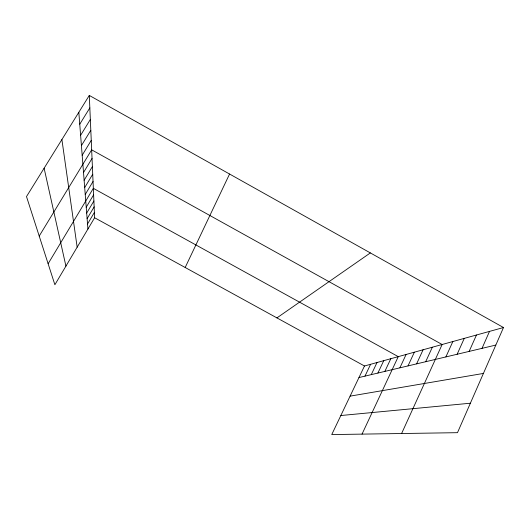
<?xml version="1.0" encoding="UTF-8"?>
<svg xmlns="http://www.w3.org/2000/svg" width="530" height="530" viewBox="0 0 530 530"><rect width="100%" height="100%" fill="white"/><g stroke="black" fill="none" stroke-linecap="round" stroke-linejoin="round"><path stroke-width="0.79" d="M503.5 327.527L457.483 432.679L331.747 434.574L364.481 365.992L503.5 327.527L89.292 95.426L26.5 196.57L54.882 284.743L94.618 217.75L89.292 95.426M482.015 348.349L489.508 331.396M469.156 351.397L476.457 335.006M457.138 354.252L464.267 338.378M445.889 356.922L452.845 341.539M401.608 433.52L442.133 344.507L91.663 149.838L39.213 236.069M425.696 361.712L432.341 347.216M416.606 363.871L423.099 349.767M408.014 365.912L414.367 352.185M399.878 367.84L406.099 354.471M362.03 434.116L398.262 356.644L93.34 188.329L48.124 263.741M384.853 371.404L390.822 358.704M377.897 373.054L383.746 360.658M371.278 374.624L377.016 362.52M185.182 267.498L229.569 174.032M364.978 376.121L370.602 364.296M87.529 223.971L94.386 212.437M87.119 218.658L94.148 206.859M86.224 207.197L93.624 194.828M86.681 213.073L93.889 200.996M85.231 194.47L93.041 181.479M84.694 187.567L92.724 174.237M84.124 180.26L92.392 166.579M83.521 172.508L92.041 158.457M82.177 155.257L91.253 140.384M81.421 145.611L90.809 130.287M80.62 135.289L90.339 119.482M79.752 124.205L89.835 107.895M276.925 317.894L370.357 252.916M358.962 377.552L495.822 345.07M350.091 396.135L483.406 373.438M340.836 415.527L470.375 403.217M94.618 217.75L364.481 365.992M44.109 168.209L65.925 266.133M61.897 139.556L77.161 247.192M78.824 112.287L87.927 229.04"/></g></svg>
